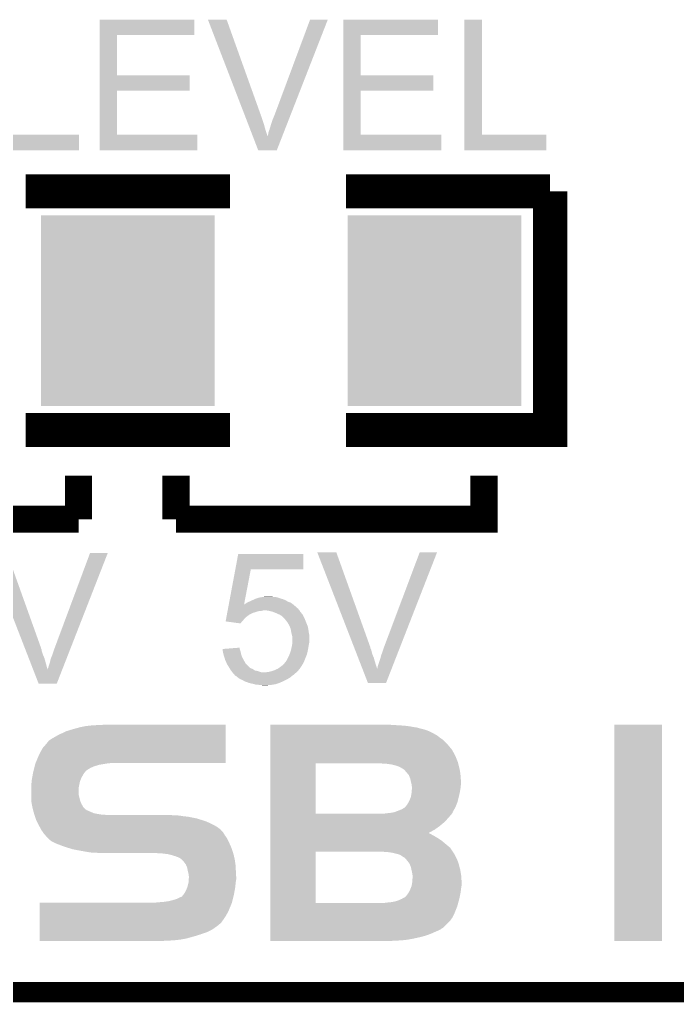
# Model space of a CAD drawing. Extents: x -1.4 to 24.2, y -3.9 to 40.3.
# Drawn here: x 5.34 to 10.25, y -3.89 to 3.44 of the extents above; entities that cross this region are included whole.
import ezdxf

# ---------------------------------------------------------------- set-up
doc = ezdxf.new("R2010")
doc.units = 0
doc.layers.get('0').update_dxf_attribs({"linetype": 'CONTINUOUS'})
for name, color, linetype in [('USBI2CCLICK_V102A_GKO', 5, 'CONTINUOUS'), ('USBI2CCLICK_V102A_GTO', 14, 'CONTINUOUS'), ('USBI2CCLICK_V102A_GTS', 12, 'CONTINUOUS')]:
    doc.layers.add(name, color=color, linetype=linetype)

# ---------------------------------------------------------------- blocks, each defined once
blk = doc.blocks.new('RECTANGLE_44')
blk.add_solid([(0.6477, 0.7112), (0.6477, -0.7112), (-0.6477, 0.7112), (-0.6477, -0.7112)])

msp = doc.modelspace()

# ---------------------------------------------------------------- linework, layer by layer
at = {"layer": 'USBI2CCLICK_V102A_GKO', "const_width": 0.1524}
msp.add_lwpolyline([(-1.27, -3.81), (21.59, -3.81), (24.13, -1.27)], dxfattribs=at)
at = {"layer": 'USBI2CCLICK_V102A_GTO'}
for points, const_width in [([(5.3848, 2.159), (6.9088, 2.159)], 0.254), ([(7.7724, 0.381), (9.2964, 0.381), (9.2964, 2.159)], 0.254), ([(7.7724, 2.159), (9.2964, 2.159)], 0.254), ([(4.7498, 1.27), (5.2578, 1.27)], 0.254), ([(5.3848, 0.381), (6.9088, 0.381)], 0.254), ([(5.7785, -0.28448), (5.7785, 0.04064)], 0.2032), ([(6.50494, -0.28448), (6.50494, 0.04064)], 0.2032), ([(6.50494, -0.28448), (8.80364, -0.28448), (8.80364, 0.04064)], 0.2032), ([(3.4798, -0.28448), (5.7785, -0.28448)], 0.2032)]:
    msp.add_lwpolyline(points, dxfattribs=dict(at, const_width=const_width))
for points in [[(5.935998, 3.32486), (5.936, 3.439138), (6.642078, 3.32486), (6.6421, 3.439138)], [(5.936, 3.439138), (5.936002, 3.43916), (6.6421, 3.439138), (5.936002, 3.43916)], [(6.743736, 3.439144), (6.74373, 3.439158), (6.883404, 3.439144), (6.74373, 3.439158)], [(7.01684, 2.730496), (6.743736, 3.439144), (7.1374, 2.730496), (6.883404, 3.439144)], [(7.24154, 2.7305), (7.505704, 3.43913), (7.360946, 2.7305), (7.637768, 3.43913)], [(7.505704, 3.43913), (7.505716, 3.43916), (7.637768, 3.43913), (7.505716, 3.43916)], [(7.754638, 3.32486), (7.75464, 3.439138), (8.460718, 3.32486), (8.46074, 3.439138)], [(7.75464, 3.439138), (7.754642, 3.43916), (8.46074, 3.439138), (7.754642, 3.43916)], [(8.656322, 2.58064), (8.65634, 3.439138), (8.788422, 2.58064), (8.7884, 3.439138)], [(8.65634, 3.439138), (8.656342, 3.43916), (8.7884, 3.439138), (8.656342, 3.43916)], [(5.935992, 3.02514), (5.935998, 3.324838), (6.065542, 3.02514), (6.06552, 3.324838)], [(5.935998, 3.324838), (5.935998, 3.32486), (6.06552, 3.324838), (6.642078, 3.32486)], [(7.754632, 3.02514), (7.754638, 3.324838), (7.884182, 3.02514), (7.88416, 3.324838)], [(7.754638, 3.324838), (7.754638, 3.32486), (7.88416, 3.324838), (8.460718, 3.32486)], [(5.93599, 2.91084), (5.935992, 3.025118), (6.606518, 2.91084), (6.60654, 3.025118)], [(5.935992, 3.025118), (5.935992, 3.02514), (6.60654, 3.025118), (6.065542, 3.02514)], [(7.75463, 2.91084), (7.754632, 3.025118), (8.425158, 2.91084), (8.42518, 3.025118)], [(7.754632, 3.025118), (7.754632, 3.02514), (8.42518, 3.025118), (7.884182, 3.02514)], [(5.935982, 2.58064), (5.93599, 2.910818), (6.065542, 2.58064), (6.06552, 2.910818)], [(5.93599, 2.910818), (5.93599, 2.91084), (6.06552, 2.910818), (6.606518, 2.91084)], [(7.754622, 2.58064), (7.75463, 2.910818), (7.884182, 2.58064), (7.88416, 2.910818)], [(7.75463, 2.910818), (7.75463, 2.91084), (7.88416, 2.910818), (8.425158, 2.91084)], [(7.01782, 2.727954), (7.01684, 2.730496), (7.137406, 2.727954), (7.1374, 2.730496)], [(7.0188, 2.725414), (7.01782, 2.727954), (7.13994, 2.725414), (7.137406, 2.727954)], [(7.019776, 2.722878), (7.0188, 2.725414), (7.139942, 2.722878), (7.13994, 2.725414)], [(7.046206, 2.6543), (7.019776, 2.722878), (7.162798, 2.6543), (7.139942, 2.722878)], [(7.22884, 2.700018), (7.24154, 2.7305), (7.34904, 2.700018), (7.360946, 2.7305)], [(7.056974, 2.62636), (7.046206, 2.6543), (7.17042, 2.62636), (7.162798, 2.6543)], [(7.20344, 2.621278), (7.218678, 2.67208), (7.31828, 2.621278), (7.338126, 2.67208)], [(7.218678, 2.67208), (7.22884, 2.700018), (7.338126, 2.67208), (7.34904, 2.700018)], [(5.17144, 2.463822), (5.171442, 2.580618), (5.781018, 2.463822), (5.78104, 2.580618)], [(5.171442, 2.580618), (5.171442, 2.58064), (5.78104, 2.580618), (5.301002, 2.58064)], [(5.93598, 2.463822), (5.935982, 2.580618), (6.664938, 2.463822), (6.66496, 2.580618)], [(5.935982, 2.580618), (5.935982, 2.58064), (6.66496, 2.580618), (6.065542, 2.58064)], [(7.078456, 2.57062), (7.056974, 2.62636), (7.1882, 2.57062), (7.17042, 2.62636)], [(7.119616, 2.463814), (7.078456, 2.57062), (7.256768, 2.463814), (7.298492, 2.57062)], [(7.1882, 2.57062), (7.188206, 2.573026), (7.298492, 2.57062), (7.299432, 2.573026)], [(7.188206, 2.573026), (7.19074, 2.575566), (7.299432, 2.573026), (7.300424, 2.575566)], [(7.19074, 2.575566), (7.190742, 2.580644), (7.300424, 2.575566), (7.302408, 2.580644)], [(7.190742, 2.580644), (7.19328, 2.585722), (7.302408, 2.580644), (7.30439, 2.585722)], [(7.19328, 2.585722), (7.195822, 2.600962), (7.30439, 2.585722), (7.310344, 2.600962)], [(7.195822, 2.600962), (7.20344, 2.621278), (7.310344, 2.600962), (7.31828, 2.621278)], [(7.75462, 2.463822), (7.754622, 2.580618), (8.483578, 2.463822), (8.4836, 2.580618)], [(7.754622, 2.580618), (7.754622, 2.58064), (8.4836, 2.580618), (7.884182, 2.58064)], [(8.65632, 2.463822), (8.656322, 2.580618), (9.268438, 2.463822), (9.26846, 2.580618)], [(8.656322, 2.580618), (8.656322, 2.58064), (9.26846, 2.580618), (8.788422, 2.58064)], [(5.781018, 2.4638), (5.17144, 2.463822), (5.781018, 2.4638), (5.781018, 2.463822)], [(6.664938, 2.4638), (5.93598, 2.463822), (6.664938, 2.4638), (6.664938, 2.463822)], [(7.256764, 2.4638), (7.119616, 2.463814), (7.256764, 2.4638), (7.256768, 2.463814)], [(8.483578, 2.4638), (7.75462, 2.463822), (8.483578, 2.4638), (8.483578, 2.463822)], [(9.268438, 2.4638), (8.65632, 2.463822), (9.268438, 2.4638), (9.268438, 2.463822)], [(5.377846, -1.244604), (5.102896, -0.535956), (5.4991, -1.244604), (5.245104, -0.535956)], [(5.6007, -1.2446), (5.864864, -0.53597), (5.720106, -1.2446), (5.996928, -0.53597)], [(5.864864, -0.53597), (5.864876, -0.53594), (5.996928, -0.53597), (5.864876, -0.53594)], [(6.948414, -0.65786), (6.969772, -0.543582), (7.454878, -0.65786), (7.4549, -0.543582)], [(6.969772, -0.543582), (6.969778, -0.54356), (7.4549, -0.543582), (6.969778, -0.54356)], [(7.559076, -0.530876), (7.55907, -0.530862), (7.701284, -0.530876), (7.55907, -0.530862)], [(7.834026, -1.239524), (7.559076, -0.530876), (7.95528, -1.239524), (7.701284, -0.530876)], [(8.05688, -1.23952), (8.323584, -0.53089), (8.176286, -1.23952), (8.453108, -0.53089)], [(8.323584, -0.53089), (8.323596, -0.53086), (8.453108, -0.53089), (8.323596, -0.53086)], [(6.899516, -0.919478), (6.94841, -0.657878), (7.013434, -0.919478), (7.063736, -0.657878)], [(6.94841, -0.657878), (6.948414, -0.65786), (7.063736, -0.657878), (7.454878, -0.65786)], [(7.091172, -0.88138), (7.096762, -0.87884), (7.305042, -0.88138), (7.296788, -0.87884)], [(7.096762, -0.87884), (7.11962, -0.87122), (7.296788, -0.87884), (7.27202, -0.87122)], [(7.11962, -0.87122), (7.12724, -0.86868), (7.27202, -0.87122), (7.264398, -0.86868)], [(7.12724, -0.86868), (7.143736, -0.866142), (7.264398, -0.86868), (7.256782, -0.866142)], [(7.143736, -0.866142), (7.16026, -0.8636), (7.256782, -0.866142), (7.241542, -0.8636)], [(7.16026, -0.8636), (7.178042, -0.86106), (7.228842, -0.8636), (7.218682, -0.86106)], [(6.893344, -0.952504), (6.893818, -0.949966), (7.416802, -0.952504), (7.414266, -0.949966)], [(6.893818, -0.94996), (6.897142, -0.932178), (7.411726, -0.94996), (7.393938, -0.932178)], [(6.893818, -0.949966), (6.893818, -0.94996), (7.414266, -0.949966), (7.411726, -0.94996)], [(6.897142, -0.932178), (6.899082, -0.921796), (7.393938, -0.932178), (7.38148, -0.921796)], [(6.899082, -0.921796), (6.899512, -0.919502), (7.01298, -0.921796), (7.01294, -0.919502)], [(6.899512, -0.919502), (6.899516, -0.919478), (7.01441, -0.919502), (7.015484, -0.919478)], [(7.013426, -0.919524), (7.01294, -0.919502), (7.013426, -0.919524), (7.01441, -0.919502)], [(7.01298, -0.921796), (7.013426, -0.919524), (7.38148, -0.921796), (7.378754, -0.919524)], [(7.013426, -0.919524), (7.013434, -0.91948), (7.378754, -0.919524), (7.3787, -0.91948)], [(7.013434, -0.91948), (7.013434, -0.919478), (7.3787, -0.91948), (7.378698, -0.919478)], [(7.015484, -0.919478), (7.020562, -0.916938), (7.378698, -0.919478), (7.375142, -0.916938)], [(7.020562, -0.916938), (7.035798, -0.906782), (7.375142, -0.916938), (7.360922, -0.906782)], [(7.035798, -0.906782), (7.035802, -0.90678), (7.360922, -0.906782), (7.360918, -0.90678)], [(7.035802, -0.90678), (7.04596, -0.9017), (7.360918, -0.90678), (7.347374, -0.9017)], [(7.04596, -0.9017), (7.051674, -0.89916), (7.347374, -0.9017), (7.3406, -0.89916)], [(7.051674, -0.89916), (7.06882, -0.89154), (7.3406, -0.89916), (7.327268, -0.89154)], [(7.06882, -0.89154), (7.074408, -0.889), (7.327268, -0.89154), (7.322822, -0.889)], [(7.074408, -0.889), (7.091172, -0.88138), (7.322822, -0.889), (7.305042, -0.88138)], [(6.878152, -1.03378), (6.880526, -1.021082), (7.0104, -1.03378), (7.020558, -1.021082)], [(6.880526, -1.021082), (6.882426, -1.01092), (7.020558, -1.021082), (7.03326, -1.01092)], [(6.882426, -1.01092), (6.885274, -0.995682), (7.03326, -1.01092), (7.05358, -0.995682)], [(6.885274, -0.995682), (6.887648, -0.98298), (7.05358, -0.995682), (7.07898, -0.98298)], [(6.887648, -0.98298), (6.888596, -0.9779), (7.07898, -0.98298), (7.09676, -0.9779)], [(6.888596, -0.9779), (6.889546, -0.97282), (7.09676, -0.9779), (7.112, -0.97282)], [(6.889546, -0.97282), (6.890496, -0.96774), (7.112, -0.97282), (7.129776, -0.96774)], [(6.890496, -0.96774), (6.89097, -0.9652), (7.145018, -0.96774), (7.155178, -0.9652)], [(6.89097, -0.9652), (6.892394, -0.95758), (7.42696, -0.9652), (7.419342, -0.95758)], [(6.892394, -0.95758), (6.893344, -0.952504), (7.419342, -0.95758), (7.416802, -0.952504)], [(7.183144, -0.965204), (7.183118, -0.9652), (7.426962, -0.965204), (7.42696, -0.9652)], [(7.19836, -0.96774), (7.183144, -0.965204), (7.428232, -0.96774), (7.426962, -0.965204)], [(7.228838, -0.97536), (7.19836, -0.96774), (7.432042, -0.97536), (7.428232, -0.96774)], [(7.247896, -0.982982), (7.228838, -0.97536), (7.439662, -0.982982), (7.432042, -0.97536)], [(7.25424, -0.98552), (7.247896, -0.982982), (7.441694, -0.98552), (7.439662, -0.982982)], [(7.277098, -0.99568), (7.25424, -0.98552), (7.449822, -0.99568), (7.441694, -0.98552)], [(7.277102, -0.995682), (7.277098, -0.99568), (7.449822, -0.995682), (7.449822, -0.99568)], [(7.294878, -1.005838), (7.277102, -0.995682), (7.4549, -1.005838), (7.449822, -0.995682)], [(7.3152, -1.02616), (7.294878, -1.005838), (7.46506, -1.02616), (7.4549, -1.005838)], [(6.875784, -1.046458), (6.878152, -1.03378), (6.997722, -1.046458), (7.0104, -1.03378)], [(6.875946, -1.04648), (6.875784, -1.046458), (6.9977, -1.04648), (6.997722, -1.046458)], [(6.987528, -1.061718), (6.875946, -1.04648), (6.987528, -1.061718), (6.9977, -1.04648)], [(7.329424, -1.04394), (7.3152, -1.02616), (7.47268, -1.04394), (7.46506, -1.02616)], [(7.33552, -1.05156), (7.329424, -1.04394), (7.475538, -1.05156), (7.47268, -1.04394)], [(7.343142, -1.06426), (7.33552, -1.05156), (7.4803, -1.06426), (7.475538, -1.05156)], [(7.35076, -1.076958), (7.343142, -1.06426), (7.485742, -1.076958), (7.4803, -1.06426)], [(7.352794, -1.082042), (7.35076, -1.076958), (7.48792, -1.082042), (7.485742, -1.076958)], [(7.360918, -1.102358), (7.352794, -1.082042), (7.492436, -1.102358), (7.48792, -1.082042)], [(7.361382, -1.104902), (7.360918, -1.102358), (7.493, -1.104902), (7.492436, -1.102358)], [(7.36554, -1.12776), (7.361382, -1.104902), (7.49554, -1.12776), (7.493, -1.104902)], [(7.366, -1.1303), (7.36554, -1.12776), (7.496106, -1.1303), (7.49554, -1.12776)], [(7.371082, -1.150622), (7.366, -1.1303), (7.50062, -1.150622), (7.496106, -1.1303)], [(7.37362, -1.160778), (7.371082, -1.150622), (7.50062, -1.160778), (7.50062, -1.150622)], [(7.37362, -1.198882), (7.37362, -1.160778), (7.50062, -1.198882), (7.50062, -1.160778)], [(5.379818, -1.249686), (5.377846, -1.244604), (5.499106, -1.249686), (5.4991, -1.244604)], [(5.59054, -1.27508), (5.6007, -1.2446), (5.7082, -1.27508), (5.720106, -1.2446)], [(6.884926, -1.249682), (6.97992, -1.242084), (6.979922, -1.249682), (6.97992, -1.242084)], [(7.364548, -1.25476), (7.37108, -1.22428), (7.49046, -1.25476), (7.49554, -1.22428)], [(7.37108, -1.22428), (7.37362, -1.206498), (7.49554, -1.22428), (7.499096, -1.206498)], [(7.37362, -1.206498), (7.37362, -1.198882), (7.499096, -1.206498), (7.50062, -1.198882)], [(7.835998, -1.244604), (7.834026, -1.239524), (7.955282, -1.244604), (7.95528, -1.239524)], [(7.839938, -1.254762), (7.835998, -1.244604), (7.96036, -1.254762), (7.955282, -1.244604)], [(8.04672, -1.27), (8.05688, -1.23952), (8.16438, -1.27), (8.176286, -1.23952)], [(5.380802, -1.252224), (5.379818, -1.249686), (5.50164, -1.252224), (5.499106, -1.249686)], [(5.38376, -1.259844), (5.380802, -1.252224), (5.50418, -1.259844), (5.50164, -1.252224)], [(5.386716, -1.267462), (5.38376, -1.259844), (5.504182, -1.267462), (5.50418, -1.259844)], [(5.39854, -1.297938), (5.386716, -1.267462), (5.51434, -1.297938), (5.504182, -1.267462)], [(5.40741, -1.3208), (5.39854, -1.297938), (5.524502, -1.3208), (5.51434, -1.297938)], [(5.570222, -1.328418), (5.58038, -1.30302), (5.687364, -1.328418), (5.697286, -1.30302)], [(5.58038, -1.30302), (5.59054, -1.27508), (5.697286, -1.30302), (5.7082, -1.27508)], [(6.852922, -1.252242), (6.884926, -1.249682), (6.980776, -1.252242), (6.979922, -1.249682)], [(6.85518, -1.272542), (6.852922, -1.252242), (6.98754, -1.272542), (6.980776, -1.252242)], [(6.85546, -1.275078), (6.85518, -1.272542), (6.988104, -1.275078), (6.98754, -1.272542)], [(6.86054, -1.2954), (6.85546, -1.275078), (6.992622, -1.2954), (6.988104, -1.275078)], [(6.860542, -1.295402), (6.86054, -1.2954), (6.992622, -1.295402), (6.992622, -1.2954)], [(6.86689, -1.315722), (6.860542, -1.295402), (7.00024, -1.315722), (6.992622, -1.295402)], [(6.873238, -1.336038), (6.86689, -1.315722), (7.01153, -1.336038), (7.00024, -1.315722)], [(7.335518, -1.32842), (7.34314, -1.31318), (7.4676, -1.32842), (7.473694, -1.31318)], [(7.34314, -1.31318), (7.353298, -1.290322), (7.473694, -1.31318), (7.482838, -1.290322)], [(7.353298, -1.290322), (7.3533, -1.29032), (7.482838, -1.290322), (7.482838, -1.29032)], [(7.3533, -1.29032), (7.36346, -1.259838), (7.482838, -1.29032), (7.48937, -1.259838)], [(7.36346, -1.259838), (7.364548, -1.25476), (7.48937, -1.259838), (7.49046, -1.25476)], [(7.842894, -1.26238), (7.839938, -1.254762), (7.962898, -1.26238), (7.96036, -1.254762)], [(7.854722, -1.292862), (7.842894, -1.26238), (7.97052, -1.292862), (7.962898, -1.26238)], [(7.86359, -1.31572), (7.854722, -1.292862), (7.980682, -1.31572), (7.97052, -1.292862)], [(7.87443, -1.34366), (7.86359, -1.31572), (7.9883, -1.34366), (7.980682, -1.31572)], [(8.028938, -1.32588), (8.03656, -1.29794), (8.142552, -1.32588), (8.153466, -1.29794)], [(8.03656, -1.29794), (8.04672, -1.27), (8.153466, -1.29794), (8.16438, -1.27)], [(5.439868, -1.404456), (5.40741, -1.3208), (5.54736, -1.404456), (5.524502, -1.3208)], [(5.55244, -1.394456), (5.552442, -1.389378), (5.661568, -1.394456), (5.66355, -1.389378)], [(5.552442, -1.389378), (5.55752, -1.37414), (5.66355, -1.389378), (5.669504, -1.37414)], [(5.55752, -1.37414), (5.56514, -1.353818), (5.669504, -1.37414), (5.677442, -1.353818)], [(5.56514, -1.353818), (5.570222, -1.328418), (5.677442, -1.353818), (5.687364, -1.328418)], [(6.884964, -1.36144), (6.873238, -1.336038), (7.025642, -1.36144), (7.01153, -1.336038)], [(6.88848, -1.36906), (6.884964, -1.36144), (7.033262, -1.36906), (7.025642, -1.36144)], [(6.898642, -1.3843), (6.88848, -1.36906), (7.048502, -1.3843), (7.033262, -1.36906)], [(6.900166, -1.38684), (6.898642, -1.3843), (7.051042, -1.38684), (7.048502, -1.3843)], [(6.904738, -1.39446), (6.900166, -1.38684), (7.061202, -1.39446), (7.051042, -1.38684)], [(7.264402, -1.399538), (7.282544, -1.386838), (7.428048, -1.399538), (7.43712, -1.386838)], [(7.282544, -1.386838), (7.2898, -1.38176), (7.43712, -1.386838), (7.440294, -1.38176)], [(7.2898, -1.38176), (7.3025, -1.3716), (7.440294, -1.38176), (7.446644, -1.3716)], [(7.3025, -1.3716), (7.307578, -1.36652), (7.446644, -1.3716), (7.44982, -1.36652)], [(7.307578, -1.36652), (7.315202, -1.358896), (7.44982, -1.36652), (7.454176, -1.358896)], [(7.315202, -1.358896), (7.317742, -1.35382), (7.454176, -1.358896), (7.457076, -1.35382)], [(7.317742, -1.35382), (7.322818, -1.348742), (7.457076, -1.35382), (7.45998, -1.348742)], [(7.322818, -1.348742), (7.32282, -1.34874), (7.45998, -1.348742), (7.45998, -1.34874)], [(7.32282, -1.34874), (7.33298, -1.333498), (7.45998, -1.34874), (7.465694, -1.333498)], [(7.33298, -1.333498), (7.335518, -1.32842), (7.465694, -1.333498), (7.4676, -1.32842)], [(7.896058, -1.3994), (7.87443, -1.34366), (8.00608, -1.3994), (7.9883, -1.34366)], [(8.00862, -1.391914), (8.008622, -1.386838), (8.116756, -1.391914), (8.118738, -1.386838)], [(8.008622, -1.386838), (8.028938, -1.32588), (8.118738, -1.386838), (8.142552, -1.32588)], [(5.481316, -1.511286), (5.439868, -1.404456), (5.615928, -1.511286), (5.65766, -1.404456)], [(5.54736, -1.404456), (5.547366, -1.402074), (5.65766, -1.404456), (5.658592, -1.402074)], [(5.547366, -1.402074), (5.549902, -1.399536), (5.658592, -1.402074), (5.659582, -1.399536)], [(5.549902, -1.399536), (5.55244, -1.394456), (5.659582, -1.399536), (5.661568, -1.394456)], [(6.90931, -1.402082), (6.904738, -1.39446), (7.078982, -1.402082), (7.061202, -1.39446)], [(6.913878, -1.409698), (6.90931, -1.402082), (7.090406, -1.409698), (7.078982, -1.402082)], [(6.915788, -1.412242), (6.913878, -1.409698), (7.094222, -1.412242), (7.090406, -1.409698)], [(6.919598, -1.417322), (6.915788, -1.412242), (7.11708, -1.417322), (7.094222, -1.412242)], [(6.925312, -1.42494), (6.919598, -1.417322), (7.139944, -1.42494), (7.11708, -1.417322)], [(6.92912, -1.430018), (6.925312, -1.42494), (7.39987, -1.430018), (7.406638, -1.42494)], [(6.931664, -1.432562), (6.92912, -1.430018), (7.39648, -1.432562), (7.39987, -1.430018)], [(6.941818, -1.44272), (6.931664, -1.432562), (7.38632, -1.44272), (7.39648, -1.432562)], [(6.944358, -1.447796), (6.941818, -1.44272), (7.378706, -1.447796), (7.38632, -1.44272)], [(6.946894, -1.450334), (6.944358, -1.447796), (7.374898, -1.450334), (7.378706, -1.447796)], [(6.949434, -1.45034), (6.946894, -1.450334), (7.37489, -1.45034), (7.374898, -1.450334)], [(6.952484, -1.45288), (6.949434, -1.45034), (7.37108, -1.45288), (7.37489, -1.45034)], [(6.96468, -1.46304), (6.952484, -1.45288), (7.358888, -1.46304), (7.37108, -1.45288)], [(6.96824, -1.465582), (6.96468, -1.46304), (7.355838, -1.465582), (7.358888, -1.46304)], [(7.18058, -1.42494), (7.19836, -1.4224), (7.406638, -1.42494), (7.409178, -1.4224)], [(7.19836, -1.4224), (7.218678, -1.41732), (7.409178, -1.4224), (7.414258, -1.41732)], [(7.218678, -1.41732), (7.233918, -1.41224), (7.414258, -1.41732), (7.419338, -1.41224)], [(7.233918, -1.41224), (7.241538, -1.4097), (7.419338, -1.41224), (7.420608, -1.4097)], [(7.241538, -1.4097), (7.247242, -1.407164), (7.420608, -1.4097), (7.421878, -1.407164)], [(7.247242, -1.407164), (7.252962, -1.404622), (7.421878, -1.407164), (7.424418, -1.404622)], [(7.252962, -1.404622), (7.264402, -1.399538), (7.424418, -1.404622), (7.428048, -1.399538)], [(7.937496, -1.506206), (7.896058, -1.3994), (8.072108, -1.506206), (8.113832, -1.3994)], [(8.00608, -1.3994), (8.006086, -1.394454), (8.113832, -1.3994), (8.115764, -1.394454)], [(8.006086, -1.394454), (8.00862, -1.391914), (8.115764, -1.394454), (8.116756, -1.391914)], [(5.615924, -1.5113), (5.481316, -1.511286), (5.615924, -1.5113), (5.615928, -1.511286)], [(6.982458, -1.475738), (6.96824, -1.465582), (7.338062, -1.475738), (7.355838, -1.465582)], [(6.982464, -1.47574), (6.982458, -1.475738), (7.33806, -1.47574), (7.338062, -1.475738)], [(7.00024, -1.48336), (6.982464, -1.47574), (7.32282, -1.48336), (7.33806, -1.47574)], [(7.018018, -1.49352), (7.00024, -1.48336), (7.3025, -1.49352), (7.32282, -1.48336)], [(7.025132, -1.49606), (7.018018, -1.49352), (7.29742, -1.49606), (7.3025, -1.49352)], [(7.05358, -1.506218), (7.025132, -1.49606), (7.274564, -1.506218), (7.29742, -1.49606)], [(7.05359, -1.50622), (7.05358, -1.506218), (7.27456, -1.50622), (7.274564, -1.506218)], [(7.089138, -1.51384), (7.05359, -1.50622), (7.2517, -1.51384), (7.27456, -1.50622)], [(7.104378, -1.518918), (7.089138, -1.51384), (7.223772, -1.518918), (7.2517, -1.51384)], [(7.119618, -1.51892), (7.104378, -1.518918), (7.223762, -1.51892), (7.223772, -1.518918)], [(7.132318, -1.52146), (7.119618, -1.51892), (7.195822, -1.52146), (7.223762, -1.51892)], [(7.155178, -1.524), (7.145018, -1.52146), (7.167882, -1.524), (7.195822, -1.52146)], [(8.072104, -1.50622), (7.937496, -1.506206), (8.072104, -1.50622), (8.072108, -1.506206)], [(5.796278, -1.83388), (5.836918, -1.82626), (6.875778, -1.83388), (6.875778, -1.82626)], [(5.836918, -1.82626), (5.88518, -1.82118), (6.875778, -1.82626), (6.875778, -1.82118)], [(5.88518, -1.82118), (5.98634, -1.816122), (6.875778, -1.82118), (6.87578, -1.816122)], [(5.98634, -1.816122), (5.98678, -1.8161), (6.87578, -1.816122), (5.98678, -1.8161)], [(7.20854, -1.81864), (7.208542, -1.8161), (8.12546, -1.81864), (8.0899, -1.8161)], [(7.20854, -1.82118), (7.20854, -1.81864), (8.16864, -1.82118), (8.12546, -1.81864)], [(7.20854, -1.82372), (7.20854, -1.82118), (8.20928, -1.82372), (8.16864, -1.82118)], [(7.20854, -1.8288), (7.20854, -1.82372), (8.249918, -1.8288), (8.20928, -1.82372)], [(7.20854, -1.83642), (7.20854, -1.8288), (8.290562, -1.83642), (8.249918, -1.8288)], [(9.77392, -3.428978), (9.77394, -1.816122), (10.129498, -3.428978), (10.12952, -1.816122)], [(9.77394, -1.816122), (9.773942, -1.8161), (10.12952, -1.816122), (9.773942, -1.8161)], [(5.598158, -1.91008), (5.61594, -1.89992), (6.875772, -1.91008), (6.875772, -1.89992)], [(5.61594, -1.89992), (5.6388, -1.88722), (6.875772, -1.89992), (6.875774, -1.88722)], [(5.6388, -1.88722), (5.6642, -1.87706), (6.875774, -1.88722), (6.875774, -1.87706)], [(5.6642, -1.87706), (5.689602, -1.864358), (6.875774, -1.87706), (6.875776, -1.864358)], [(5.689602, -1.864358), (5.72262, -1.8542), (6.875776, -1.864358), (6.875776, -1.8542)], [(5.72262, -1.8542), (5.75818, -1.84404), (6.875776, -1.8542), (6.875776, -1.84404)], [(5.75818, -1.84404), (5.796278, -1.83388), (6.875776, -1.84404), (6.875778, -1.83388)], [(7.20854, -1.838962), (7.20854, -1.83642), (8.30834, -1.838962), (8.295642, -1.83642)], [(7.20854, -1.84404), (7.20854, -1.838962), (8.323582, -1.84404), (8.30834, -1.838962)], [(7.20854, -1.84912), (7.20854, -1.84404), (8.346438, -1.84912), (8.323582, -1.84404)], [(7.20854, -1.856738), (7.20854, -1.84912), (8.37184, -1.856738), (8.346438, -1.84912)], [(7.20854, -1.8669), (7.20854, -1.856738), (8.39724, -1.8669), (8.37184, -1.856738)], [(7.20854, -1.8796), (7.20854, -1.8669), (8.42264, -1.8796), (8.39724, -1.8669)], [(7.20854, -1.8923), (7.20854, -1.8796), (8.4455, -1.8923), (8.42264, -1.8796)], [(7.20854, -1.894842), (7.20854, -1.8923), (8.45058, -1.894842), (8.4455, -1.8923)], [(7.20854, -1.90246), (7.20854, -1.894842), (8.46074, -1.90246), (8.45058, -1.894842)], [(7.20854, -1.91516), (7.20854, -1.90246), (8.475982, -1.91516), (8.46074, -1.90246)], [(5.514342, -1.986278), (5.537198, -1.960882), (6.875766, -1.986278), (6.875768, -1.960882)], [(5.537198, -1.960882), (5.55752, -1.93548), (6.875768, -1.960882), (6.87577, -1.93548)], [(5.55752, -1.93548), (5.560064, -1.932938), (6.87577, -1.93548), (6.87577, -1.932938)], [(5.560064, -1.932938), (5.565142, -1.930398), (6.87577, -1.932938), (6.87577, -1.930398)], [(5.565142, -1.930398), (5.57276, -1.92532), (6.87577, -1.930398), (6.87577, -1.92532)], [(5.57276, -1.92532), (5.582922, -1.9177), (6.87577, -1.92532), (6.875772, -1.9177)], [(5.582922, -1.9177), (5.598158, -1.91008), (6.875772, -1.9177), (6.875772, -1.91008)], [(7.208538, -1.97612), (7.20854, -1.95072), (8.542018, -1.97612), (8.51916, -1.95072)], [(7.208538, -2.004062), (7.208538, -1.97612), (8.564882, -2.004062), (8.542018, -1.97612)], [(7.20854, -1.927862), (7.20854, -1.91516), (8.496302, -1.927862), (8.475982, -1.91516)], [(7.20854, -1.95072), (7.20854, -1.927862), (8.51916, -1.95072), (8.496302, -1.927862)], [(5.458036, -2.10312), (5.48132, -2.04724), (6.875758, -2.10312), (6.875762, -2.04724)], [(5.48132, -2.04724), (5.49656, -2.016762), (6.875762, -2.04724), (6.875764, -2.016762)], [(5.49656, -2.016762), (5.514342, -1.986278), (6.875764, -2.016762), (6.875766, -1.986278)], [(7.208538, -2.03708), (7.208538, -2.004062), (8.58266, -2.03708), (8.564882, -2.004062)], [(7.208538, -2.05232), (7.208538, -2.03708), (8.59028, -2.05232), (8.58266, -2.03708)], [(5.451476, -2.125978), (5.454016, -2.11582), (5.89788, -2.125978), (5.930898, -2.11582)], [(5.454016, -2.11582), (5.455922, -2.108198), (5.930898, -2.11582), (5.97663, -2.108198)], [(5.455922, -2.108198), (5.456978, -2.10566), (5.97663, -2.108198), (5.99186, -2.10566)], [(5.456978, -2.10566), (5.458036, -2.10312), (5.99186, -2.10566), (6.01472, -2.10312)], [(7.208532, -2.479018), (7.208538, -2.10566), (7.54634, -2.479018), (7.546362, -2.10566)], [(7.208538, -2.0701), (7.208538, -2.05232), (8.5979, -2.0701), (8.59028, -2.05232)], [(7.208538, -2.095502), (7.208538, -2.0701), (8.60806, -2.095502), (8.5979, -2.0701)], [(7.208538, -2.10566), (7.208538, -2.095502), (8.6106, -2.10566), (8.60806, -2.095502)], [(8.07974, -2.1082), (8.04164, -2.10566), (8.611236, -2.1082), (8.6106, -2.10566)], [(8.1153, -2.11328), (8.07974, -2.1082), (8.612506, -2.11328), (8.611236, -2.1082)], [(8.145778, -2.1209), (8.1153, -2.11328), (8.61441, -2.1209), (8.612506, -2.11328)], [(8.161022, -2.12598), (8.145778, -2.1209), (8.61568, -2.12598), (8.61441, -2.1209)], [(5.432366, -2.214882), (5.436522, -2.19202), (5.79882, -2.214882), (5.81152, -2.19202)], [(5.436522, -2.19202), (5.438832, -2.179322), (5.81152, -2.19202), (5.819138, -2.179322)], [(5.438832, -2.179322), (5.44068, -2.16916), (5.819138, -2.179322), (5.827266, -2.16916)], [(5.44068, -2.16916), (5.441314, -2.166622), (5.827266, -2.16916), (5.829298, -2.166622)], [(5.441314, -2.166622), (5.443854, -2.156462), (5.829298, -2.166622), (5.839458, -2.156462)], [(5.443854, -2.156462), (5.4483, -2.138682), (5.839458, -2.156462), (5.8674, -2.138682)], [(5.4483, -2.138682), (5.451476, -2.125978), (5.8674, -2.138682), (5.89788, -2.125978)], [(8.168642, -2.12852), (8.161022, -2.12598), (8.616268, -2.12852), (8.61568, -2.12598)], [(8.18642, -2.13868), (8.168642, -2.12852), (8.618612, -2.13868), (8.616268, -2.12852)], [(8.19912, -2.146298), (8.18642, -2.13868), (8.62037, -2.146298), (8.618612, -2.13868)], [(8.206742, -2.151382), (8.19912, -2.146298), (8.621542, -2.151382), (8.62037, -2.146298)], [(8.20928, -2.15392), (8.206742, -2.151382), (8.622128, -2.15392), (8.621542, -2.151382)], [(8.213726, -2.159), (8.20928, -2.15392), (8.6233, -2.159), (8.622128, -2.15392)], [(8.22706, -2.17424), (8.213726, -2.159), (8.625332, -2.17424), (8.6233, -2.159)], [(8.2423, -2.192022), (8.22706, -2.17424), (8.627704, -2.192022), (8.625332, -2.17424)], [(8.244332, -2.1971), (8.2423, -2.192022), (8.62838, -2.1971), (8.627704, -2.192022)], [(8.25246, -2.217422), (8.244332, -2.1971), (8.629652, -2.217422), (8.62838, -2.1971)], [(5.42544, -2.27076), (5.42798, -2.25044), (5.782672, -2.27076), (5.787026, -2.25044)], [(5.42544, -2.27838), (5.42544, -2.27076), (5.78104, -2.27838), (5.782672, -2.27076)], [(5.42798, -2.25044), (5.42874, -2.242822), (5.787026, -2.25044), (5.78866, -2.242822)], [(5.42874, -2.242822), (5.43052, -2.22504), (5.78866, -2.242822), (5.795126, -2.22504)], [(5.43052, -2.22504), (5.432366, -2.214882), (5.795126, -2.22504), (5.79882, -2.214882)], [(8.256976, -2.237738), (8.25246, -2.217422), (8.63092, -2.237738), (8.629652, -2.217422)], [(8.25754, -2.24028), (8.256976, -2.237738), (8.63092, -2.24028), (8.63092, -2.237738)], [(8.26262, -2.2606), (8.25754, -2.24028), (8.63092, -2.2606), (8.63092, -2.24028)], [(8.26262, -2.260602), (8.26262, -2.2606), (8.630918, -2.260602), (8.63092, -2.2606)], [(8.26516, -2.278382), (8.26262, -2.260602), (8.62914, -2.278382), (8.630918, -2.260602)], [(5.42544, -2.313938), (5.42544, -2.27838), (5.7785, -2.313938), (5.78104, -2.27838)], [(5.42544, -2.329182), (5.42544, -2.313938), (5.7785, -2.329182), (5.7785, -2.313938)], [(5.42544, -2.34442), (5.42544, -2.329182), (5.78104, -2.34442), (5.7785, -2.329182)], [(8.258, -2.35204), (8.26262, -2.326642), (8.61568, -2.35204), (8.621122, -2.326642)], [(8.26262, -2.326642), (8.2634, -2.31648), (8.621122, -2.326642), (8.6233, -2.31648)], [(8.2634, -2.31648), (8.26516, -2.29362), (8.6233, -2.31648), (8.62711, -2.29362)], [(8.26516, -2.286), (8.26516, -2.278382), (8.62838, -2.286), (8.62914, -2.278382)], [(8.26516, -2.29362), (8.26516, -2.286), (8.62711, -2.29362), (8.62838, -2.286)], [(5.42544, -2.354582), (5.42544, -2.34442), (5.783582, -2.354582), (5.78104, -2.34442)], [(5.427234, -2.385062), (5.42544, -2.354582), (5.7912, -2.385062), (5.783582, -2.354582)], [(5.42798, -2.39776), (5.427234, -2.385062), (5.796846, -2.39776), (5.7912, -2.385062)], [(5.430012, -2.40792), (5.42798, -2.39776), (5.80136, -2.40792), (5.796846, -2.39776)], [(5.434584, -2.43078), (5.430012, -2.40792), (5.814062, -2.43078), (5.80136, -2.40792)], [(8.2169, -2.42824), (8.22706, -2.41554), (8.591296, -2.42824), (8.596374, -2.41554)], [(8.22706, -2.41554), (8.237218, -2.400302), (8.596374, -2.41554), (8.60247, -2.400302)], [(8.237218, -2.400302), (8.241028, -2.392682), (8.60247, -2.400302), (8.605518, -2.392682)], [(8.241028, -2.392682), (8.24738, -2.37998), (8.605518, -2.392682), (8.608692, -2.37998)], [(8.24738, -2.37998), (8.257538, -2.354582), (8.608692, -2.37998), (8.615044, -2.354582)], [(8.257538, -2.354582), (8.258, -2.35204), (8.615044, -2.354582), (8.61568, -2.35204)], [(5.4356, -2.43586), (5.434584, -2.43078), (5.819142, -2.43586), (5.814062, -2.43078)], [(5.438776, -2.44856), (5.4356, -2.43586), (5.83184, -2.44856), (5.819142, -2.43586)], [(5.440046, -2.45364), (5.438776, -2.44856), (5.83946, -2.45364), (5.83184, -2.44856)], [(5.441316, -2.45872), (5.440046, -2.45364), (5.85216, -2.45872), (5.83946, -2.45364)], [(5.44322, -2.46634), (5.441316, -2.45872), (5.86994, -2.46634), (5.85216, -2.45872)], [(5.446348, -2.4765), (5.44322, -2.46634), (5.892802, -2.4765), (5.86994, -2.46634)], [(5.44791, -2.48158), (5.446348, -2.4765), (5.92074, -2.48158), (5.892802, -2.4765)], [(5.449474, -2.48666), (5.44791, -2.48158), (5.951218, -2.48666), (5.92074, -2.48158)], [(5.450254, -2.4892), (5.449474, -2.48666), (5.989318, -2.4892), (5.951218, -2.48666)], [(5.451036, -2.49174), (5.450254, -2.4892), (6.482082, -2.49174), (6.466842, -2.4892)], [(7.208532, -2.47904), (7.208532, -2.479018), (8.059418, -2.47904), (7.54634, -2.479018)], [(7.208532, -2.48158), (7.208532, -2.47904), (8.56234, -2.48158), (8.564244, -2.47904)], [(7.208532, -2.49936), (7.208532, -2.48158), (8.5471, -2.49936), (8.56234, -2.48158)], [(8.059418, -2.47904), (8.07974, -2.4765), (8.564244, -2.47904), (8.56615, -2.4765)], [(8.07974, -2.4765), (8.105142, -2.47396), (8.56615, -2.4765), (8.568054, -2.47396)], [(8.105142, -2.47396), (8.119076, -2.471426), (8.568054, -2.47396), (8.569956, -2.471426)], [(8.119076, -2.471426), (8.133078, -2.46888), (8.569956, -2.471426), (8.569958, -2.46888)], [(8.133078, -2.46888), (8.140046, -2.466346), (8.569958, -2.46888), (8.56996, -2.466346)], [(8.140046, -2.466346), (8.16102, -2.45872), (8.56996, -2.466346), (8.574316, -2.45872)], [(8.16102, -2.45872), (8.18642, -2.44856), (8.574316, -2.45872), (8.580122, -2.44856)], [(8.18642, -2.44856), (8.209278, -2.435862), (8.580122, -2.44856), (8.587376, -2.435862)], [(8.209278, -2.435862), (8.214358, -2.430782), (8.587376, -2.435862), (8.59028, -2.430782)], [(8.214358, -2.430782), (8.2169, -2.42824), (8.59028, -2.430782), (8.591296, -2.42824)], [(5.451818, -2.49428), (5.451036, -2.49174), (6.53288, -2.49428), (6.50494, -2.49174)], [(5.45338, -2.49936), (5.451818, -2.49428), (6.563358, -2.49936), (6.53288, -2.49428)], [(5.454228, -2.5019), (5.45338, -2.49936), (6.593842, -2.5019), (6.563358, -2.49936)], [(5.458462, -2.5146), (5.454228, -2.5019), (6.657342, -2.5146), (6.593842, -2.5019)], [(5.46354, -2.529838), (5.458462, -2.5146), (6.70687, -2.529838), (6.657342, -2.5146)], [(5.46608, -2.534918), (5.46354, -2.529838), (6.72338, -2.534918), (6.70687, -2.529838)], [(5.472432, -2.54762), (5.46608, -2.534918), (6.75386, -2.54762), (6.72338, -2.534918)], [(5.47624, -2.55524), (5.472432, -2.54762), (6.7691, -2.55524), (6.75386, -2.54762)], [(5.480474, -2.56286), (5.47624, -2.55524), (6.78434, -2.56286), (6.7691, -2.55524)], [(5.48894, -2.5781), (5.480474, -2.56286), (6.81228, -2.5781), (6.78434, -2.56286)], [(7.20853, -2.57302), (7.208532, -2.54762), (8.4709, -2.57302), (8.50138, -2.54762)], [(7.208532, -2.52222), (7.208532, -2.49936), (8.52678, -2.52222), (8.5471, -2.49936)], [(7.208532, -2.54762), (7.208532, -2.52222), (8.50138, -2.54762), (8.52678, -2.52222)], [(5.497832, -2.59588), (5.48894, -2.5781), (6.835144, -2.59588), (6.81228, -2.5781)], [(5.497838, -2.595894), (5.497832, -2.59588), (6.837686, -2.595894), (6.835144, -2.59588)], [(5.4991, -2.598418), (5.497838, -2.595894), (6.83895, -2.598418), (6.837686, -2.595894)], [(5.500916, -2.60096), (5.4991, -2.598418), (6.840222, -2.60096), (6.83895, -2.598418)], [(5.5118, -2.6162), (5.500916, -2.60096), (6.855462, -2.6162), (6.840222, -2.60096)], [(5.511802, -2.616202), (5.5118, -2.6162), (6.855462, -2.616202), (6.855462, -2.6162)], [(5.52196, -2.63144), (5.511802, -2.616202), (6.864604, -2.63144), (6.855462, -2.616202)], [(5.532118, -2.6416), (5.52196, -2.63144), (6.870698, -2.6416), (6.864604, -2.63144)], [(7.20853, -2.598422), (7.20853, -2.57302), (8.43534, -2.598422), (8.4709, -2.57302)], [(7.20853, -2.62382), (7.20853, -2.598422), (8.389706, -2.62382), (8.43534, -2.598422)], [(7.20853, -2.623826), (7.20853, -2.62382), (8.392166, -2.623826), (8.389706, -2.62382)], [(7.20853, -2.626362), (7.20853, -2.623826), (8.394704, -2.626362), (8.392166, -2.623826)], [(7.20853, -2.63398), (7.20853, -2.626362), (8.40994, -2.63398), (8.394704, -2.626362)], [(7.20853, -2.64668), (7.20853, -2.63398), (8.4328, -2.64668), (8.40994, -2.63398)], [(5.53974, -2.651758), (5.532118, -2.6416), (6.877956, -2.651758), (6.870698, -2.6416)], [(5.547364, -2.659382), (5.53974, -2.651758), (6.8834, -2.659382), (6.877956, -2.651758)], [(5.55244, -2.66446), (5.547364, -2.659382), (6.88594, -2.66446), (6.8834, -2.659382)], [(5.5753, -2.684778), (5.55244, -2.66446), (6.8961, -2.684778), (6.88594, -2.66446)], [(5.60578, -2.70002), (5.5753, -2.684778), (6.90372, -2.70002), (6.8961, -2.684778)], [(5.618988, -2.7051), (5.60578, -2.70002), (6.90626, -2.7051), (6.90372, -2.70002)], [(5.67182, -2.725422), (5.618988, -2.7051), (6.915292, -2.725422), (6.90626, -2.7051)], [(7.208528, -2.733042), (7.20853, -2.68224), (8.549642, -2.733042), (8.48868, -2.68224)], [(7.20853, -2.661918), (7.20853, -2.64668), (8.4582, -2.661918), (8.4328, -2.64668)], [(7.20853, -2.68224), (7.20853, -2.661918), (8.48868, -2.68224), (8.4582, -2.661918)], [(5.68007, -2.72796), (5.67182, -2.725422), (6.91642, -2.72796), (6.915292, -2.725422)], [(5.737858, -2.74574), (5.68007, -2.72796), (6.922886, -2.74574), (6.91642, -2.72796)], [(5.792724, -2.7559), (5.737858, -2.74574), (6.92658, -2.7559), (6.922886, -2.74574)], [(5.80644, -2.75844), (5.792724, -2.7559), (6.927362, -2.75844), (6.92658, -2.7559)], [(5.83438, -2.76352), (5.80644, -2.75844), (6.928926, -2.76352), (6.927362, -2.75844)], [(5.86486, -2.7686), (5.83438, -2.76352), (6.930488, -2.7686), (6.928926, -2.76352)], [(5.89026, -2.77114), (5.86486, -2.7686), (6.93127, -2.77114), (6.930488, -2.7686)], [(5.93344, -2.77368), (5.915658, -2.77114), (6.932052, -2.77368), (6.93127, -2.77114)], [(6.40334, -2.77622), (6.357622, -2.77368), (6.932834, -2.77622), (6.932052, -2.77368)], [(6.443978, -2.7813), (6.40334, -2.77622), (6.934396, -2.7813), (6.932834, -2.77622)], [(6.47446, -2.78892), (6.443978, -2.7813), (6.93674, -2.78892), (6.934396, -2.7813)], [(7.208522, -3.144498), (7.208528, -2.76352), (7.54634, -3.144498), (7.546362, -2.76352)], [(7.208528, -2.76352), (7.208528, -2.733042), (8.570742, -2.76352), (8.549642, -2.733042)], [(8.08482, -2.76606), (8.04672, -2.76352), (8.5725, -2.76606), (8.570742, -2.76352)], [(8.084834, -2.766062), (8.08482, -2.76606), (8.5725, -2.766062), (8.5725, -2.76606)], [(8.12038, -2.77114), (8.084834, -2.766062), (8.575042, -2.77114), (8.5725, -2.766062)], [(8.150858, -2.77876), (8.12038, -2.77114), (8.580756, -2.77876), (8.575042, -2.77114)], [(8.159332, -2.781302), (8.150858, -2.77876), (8.58266, -2.781302), (8.580756, -2.77876)], [(8.176264, -2.786382), (8.159332, -2.781302), (8.585202, -2.786382), (8.58266, -2.781302)], [(6.499862, -2.79654), (6.47446, -2.78892), (6.938374, -2.79654), (6.93674, -2.78892)], [(6.52018, -2.80416), (6.499862, -2.79654), (6.940006, -2.80416), (6.938374, -2.79654)], [(6.535418, -2.81178), (6.52018, -2.80416), (6.94164, -2.81178), (6.940006, -2.80416)], [(6.54304, -2.81686), (6.535418, -2.81178), (6.942728, -2.81686), (6.94164, -2.81178)], [(6.55066, -2.82448), (6.54304, -2.81686), (6.94436, -2.82448), (6.942728, -2.81686)], [(6.563358, -2.83718), (6.55066, -2.82448), (6.946176, -2.83718), (6.94436, -2.82448)], [(6.578598, -2.8575), (6.563358, -2.83718), (6.949078, -2.8575), (6.946176, -2.83718)], [(8.191498, -2.79654), (8.176264, -2.786382), (8.59028, -2.79654), (8.585202, -2.786382)], [(8.19997, -2.80162), (8.191498, -2.79654), (8.59282, -2.80162), (8.59028, -2.79654)], [(8.2042, -2.804158), (8.19997, -2.80162), (8.593974, -2.804158), (8.59282, -2.80162)], [(8.211822, -2.809242), (8.2042, -2.804158), (8.596286, -2.809242), (8.593974, -2.804158)], [(8.21436, -2.81178), (8.211822, -2.809242), (8.597438, -2.81178), (8.596286, -2.809242)], [(8.229922, -2.829562), (8.21436, -2.81178), (8.60552, -2.829562), (8.597438, -2.81178)], [(8.23214, -2.832098), (8.229922, -2.829562), (8.606366, -2.832098), (8.60552, -2.829562)], [(8.24738, -2.85242), (8.23214, -2.832098), (8.61314, -2.85242), (8.606366, -2.832098)], [(8.250428, -2.86004), (8.24738, -2.85242), (8.615678, -2.86004), (8.61314, -2.85242)], [(6.579728, -2.86004), (6.578598, -2.8575), (6.94944, -2.86004), (6.949078, -2.8575)], [(6.588758, -2.880358), (6.579728, -2.86004), (6.950636, -2.880358), (6.94944, -2.86004)], [(6.593332, -2.90322), (6.588758, -2.880358), (6.95198, -2.90322), (6.950636, -2.880358)], [(6.59384, -2.90576), (6.593332, -2.90322), (6.952122, -2.90576), (6.95198, -2.90322)], [(6.59892, -2.92608), (6.59384, -2.90576), (6.953252, -2.92608), (6.952122, -2.90576)], [(6.60146, -2.94386), (6.59892, -2.92608), (6.954238, -2.94386), (6.953252, -2.92608)], [(8.25754, -2.877822), (8.250428, -2.86004), (8.620422, -2.877822), (8.615678, -2.86004)], [(8.262056, -2.898138), (8.25754, -2.877822), (8.62584, -2.898138), (8.620422, -2.877822)], [(8.2677, -2.92354), (8.262056, -2.898138), (8.630074, -2.92354), (8.62584, -2.898138)], [(8.27024, -2.941322), (8.2677, -2.92354), (8.633038, -2.941322), (8.630074, -2.92354)], [(6.5913, -3.025138), (6.59892, -2.994658), (6.947746, -3.025138), (6.951132, -2.994658)], [(6.59892, -2.994658), (6.599506, -2.987038), (6.951132, -2.994658), (6.95198, -2.987038)], [(6.599506, -2.987038), (6.600678, -2.971802), (6.95198, -2.987038), (6.95452, -2.971802)], [(6.600678, -2.971802), (6.60146, -2.961642), (6.95452, -2.971802), (6.95452, -2.961642)], [(6.60146, -2.948938), (6.60146, -2.94386), (6.95452, -2.948938), (6.954238, -2.94386)], [(6.60146, -2.961642), (6.60146, -2.948938), (6.95452, -2.961642), (6.95452, -2.948938)], [(8.263888, -3.012442), (8.2677, -2.98958), (8.636, -3.012442), (8.636, -2.98958)], [(8.2677, -2.989578), (8.27024, -2.95656), (8.636, -2.989578), (8.634166, -2.95656)], [(8.2677, -2.98958), (8.2677, -2.989578), (8.636, -2.98958), (8.636, -2.989578)], [(8.27024, -2.94386), (8.27024, -2.941322), (8.63346, -2.94386), (8.633038, -2.941322)], [(8.27024, -2.95656), (8.27024, -2.94386), (8.634166, -2.95656), (8.63346, -2.94386)], [(6.56082, -3.08356), (6.570978, -3.068322), (6.937662, -3.08356), (6.940434, -3.068322)], [(6.570978, -3.068322), (6.58114, -3.05054), (6.940434, -3.068322), (6.943666, -3.05054)], [(6.58114, -3.05054), (6.58825, -3.03276), (6.943666, -3.05054), (6.9469, -3.03276)], [(6.58825, -3.03276), (6.5913, -3.025138), (6.9469, -3.03276), (6.947746, -3.025138)], [(8.23214, -3.08102), (8.240606, -3.068318), (8.625706, -3.08102), (8.62838, -3.068318)], [(8.240606, -3.068318), (8.242298, -3.065782), (8.62838, -3.068318), (8.62866, -3.065782)], [(8.242298, -3.065782), (8.25246, -3.04546), (8.62866, -3.065782), (8.63092, -3.04546)], [(8.25246, -3.04546), (8.25957, -3.02768), (8.63092, -3.04546), (8.63346, -3.02768)], [(8.25957, -3.02768), (8.262618, -3.020062), (8.63346, -3.02768), (8.634728, -3.020062)], [(8.262618, -3.020062), (8.263888, -3.012442), (8.634728, -3.020062), (8.636, -3.012442)], [(5.488956, -3.208022), (5.48896, -3.147062), (6.8961, -3.208022), (6.9215, -3.147062)], [(5.48896, -3.147062), (5.488962, -3.14198), (6.9215, -3.147062), (6.922824, -3.14198)], [(6.35762, -3.14198), (6.38556, -3.13944), (6.922824, -3.14198), (6.923488, -3.13944)], [(6.38556, -3.13944), (6.41604, -3.1369), (6.923488, -3.13944), (6.92415, -3.1369)], [(6.41604, -3.1369), (6.4516, -3.13182), (6.92415, -3.1369), (6.925476, -3.13182)], [(6.4516, -3.13182), (6.482078, -3.1242), (6.925476, -3.13182), (6.927462, -3.1242)], [(6.482078, -3.1242), (6.5151, -3.11404), (6.927462, -3.1242), (6.930114, -3.11404)], [(6.5151, -3.11404), (6.540504, -3.10134), (6.930114, -3.11404), (6.933426, -3.10134)], [(6.540504, -3.10134), (6.543046, -3.101336), (6.933426, -3.10134), (6.933428, -3.101336)], [(6.543046, -3.101336), (6.550662, -3.096258), (6.933428, -3.101336), (6.934752, -3.096258)], [(6.550662, -3.096258), (6.556756, -3.08864), (6.934752, -3.096258), (6.93674, -3.08864)], [(6.556756, -3.08864), (6.56082, -3.08356), (6.93674, -3.08864), (6.937662, -3.08356)], [(7.208522, -3.14452), (7.208522, -3.144498), (8.064498, -3.14452), (7.54634, -3.144498)], [(7.208522, -3.172462), (7.208522, -3.14452), (8.60298, -3.172462), (8.6106, -3.14452)], [(8.064498, -3.14452), (8.08482, -3.14198), (8.6106, -3.14452), (8.611292, -3.14198)], [(8.08482, -3.14198), (8.110222, -3.13944), (8.611292, -3.14198), (8.611984, -3.13944)], [(8.110222, -3.13944), (8.13816, -3.13436), (8.611984, -3.13944), (8.61337, -3.13436)], [(8.13816, -3.13436), (8.16864, -3.1242), (8.61337, -3.13436), (8.61614, -3.1242)], [(8.16864, -3.1242), (8.185786, -3.11658), (8.61614, -3.1242), (8.61822, -3.11658)], [(8.185786, -3.11658), (8.191502, -3.11404), (8.61822, -3.11658), (8.618754, -3.11404)], [(8.191502, -3.11404), (8.214358, -3.101342), (8.618754, -3.11404), (8.621426, -3.101342)], [(8.214358, -3.101342), (8.22198, -3.09372), (8.621426, -3.101342), (8.623032, -3.09372)], [(8.22198, -3.09372), (8.23214, -3.08102), (8.623032, -3.09372), (8.625706, -3.08102)], [(5.488954, -3.23596), (5.488956, -3.208022), (6.88086, -3.23596), (6.8961, -3.208022)], [(7.208522, -3.22834), (7.208522, -3.172462), (8.58012, -3.22834), (8.60298, -3.172462)], [(5.488948, -3.3147), (5.48895, -3.29184), (6.817354, -3.3147), (6.84276, -3.29184)], [(5.48895, -3.29184), (5.488952, -3.263898), (6.84276, -3.29184), (6.86308, -3.263898)], [(5.488952, -3.263898), (5.488954, -3.23596), (6.86308, -3.263898), (6.88086, -3.23596)], [(7.20852, -3.32486), (7.208522, -3.279142), (8.503914, -3.32486), (8.549638, -3.279142)], [(7.208522, -3.25374), (7.208522, -3.22834), (8.567418, -3.25374), (8.58012, -3.22834)], [(7.208522, -3.279142), (7.208522, -3.25374), (8.549638, -3.279142), (8.567418, -3.25374)], [(5.488944, -3.36296), (5.488946, -3.34264), (6.736078, -3.36296), (6.776718, -3.34264)], [(5.488944, -3.37058), (5.488944, -3.36296), (6.71322, -3.37058), (6.736078, -3.36296)], [(5.488946, -3.32486), (5.488948, -3.31978), (6.80212, -3.32486), (6.80974, -3.31978)], [(5.488946, -3.33248), (5.488946, -3.32486), (6.79196, -3.33248), (6.80212, -3.32486)], [(5.488946, -3.34264), (5.488946, -3.33248), (6.776718, -3.34264), (6.79196, -3.33248)], [(5.488948, -3.314706), (5.488948, -3.3147), (6.814814, -3.314706), (6.817354, -3.3147)], [(5.488948, -3.31978), (5.488948, -3.314706), (6.80974, -3.31978), (6.814814, -3.314706)], [(7.20852, -3.324874), (7.20852, -3.32486), (8.501374, -3.324874), (8.503914, -3.32486)], [(7.20852, -3.329942), (7.20852, -3.324874), (8.498834, -3.329942), (8.501374, -3.324874)], [(7.20852, -3.335022), (7.20852, -3.329942), (8.48868, -3.335022), (8.498834, -3.329942)], [(7.20852, -3.34264), (7.20852, -3.335022), (8.478518, -3.34264), (8.48868, -3.335022)], [(7.20852, -3.35026), (7.20852, -3.34264), (8.46328, -3.35026), (8.478518, -3.34264)], [(7.20852, -3.3655), (7.20852, -3.35026), (8.42772, -3.3655), (8.46328, -3.35026)], [(7.20852, -3.37566), (7.20852, -3.3655), (8.40486, -3.37566), (8.42772, -3.3655)], [(5.48894, -3.41122), (5.488942, -3.40106), (6.578602, -3.41122), (6.6167, -3.40106)], [(5.48894, -3.41884), (5.48894, -3.41122), (6.535422, -3.41884), (6.578602, -3.41122)], [(5.48894, -3.42392), (5.48894, -3.41884), (6.4897, -3.42392), (6.535422, -3.41884)], [(5.48894, -3.42646), (5.48894, -3.42392), (6.44144, -3.42646), (6.4897, -3.42392)], [(5.48894, -3.428978), (5.48894, -3.42646), (6.388562, -3.428978), (6.44144, -3.42646)], [(6.3881, -3.429), (5.48894, -3.428978), (6.3881, -3.429), (6.388562, -3.428978)], [(5.488942, -3.38074), (5.488944, -3.37058), (6.68528, -3.38074), (6.71322, -3.37058)], [(5.488942, -3.3909), (5.488942, -3.38074), (6.65226, -3.3909), (6.68528, -3.38074)], [(5.488942, -3.40106), (5.488942, -3.3909), (6.6167, -3.40106), (6.65226, -3.3909)], [(7.20852, -3.38582), (7.20852, -3.37566), (8.37692, -3.38582), (8.40486, -3.37566)], [(7.20852, -3.39598), (7.20852, -3.38582), (8.3439, -3.39598), (8.37692, -3.38582)], [(7.20852, -3.4036), (7.20852, -3.39598), (8.31088, -3.4036), (8.3439, -3.39598)], [(7.20852, -3.41122), (7.20852, -3.4036), (8.27532, -3.41122), (8.31088, -3.4036)], [(7.20852, -3.41884), (7.20852, -3.41122), (8.234682, -3.41884), (8.27532, -3.41122)], [(7.20852, -3.42392), (7.20852, -3.41884), (8.18896, -3.42392), (8.234682, -3.41884)], [(7.20852, -3.42646), (7.20852, -3.42392), (8.14324, -3.42646), (8.18896, -3.42392)], [(7.20852, -3.428978), (7.20852, -3.42646), (8.09288, -3.428978), (8.14324, -3.42646)], [(8.09244, -3.429), (7.20852, -3.428978), (8.09244, -3.429), (8.09288, -3.428978)], [(10.129498, -3.429), (9.77392, -3.428978), (10.129498, -3.429), (10.129498, -3.428978)]]:
    msp.add_solid(points, dxfattribs=at)

# ---------------------------------------------------------------- block references
at = {"layer": 'USBI2CCLICK_V102A_GTS'}
for p in [(6.1468, 1.27), (8.4328, 1.27)]:
    msp.add_blockref('RECTANGLE_44', p, dxfattribs=at)

doc.saveas('drawing.dxf')
